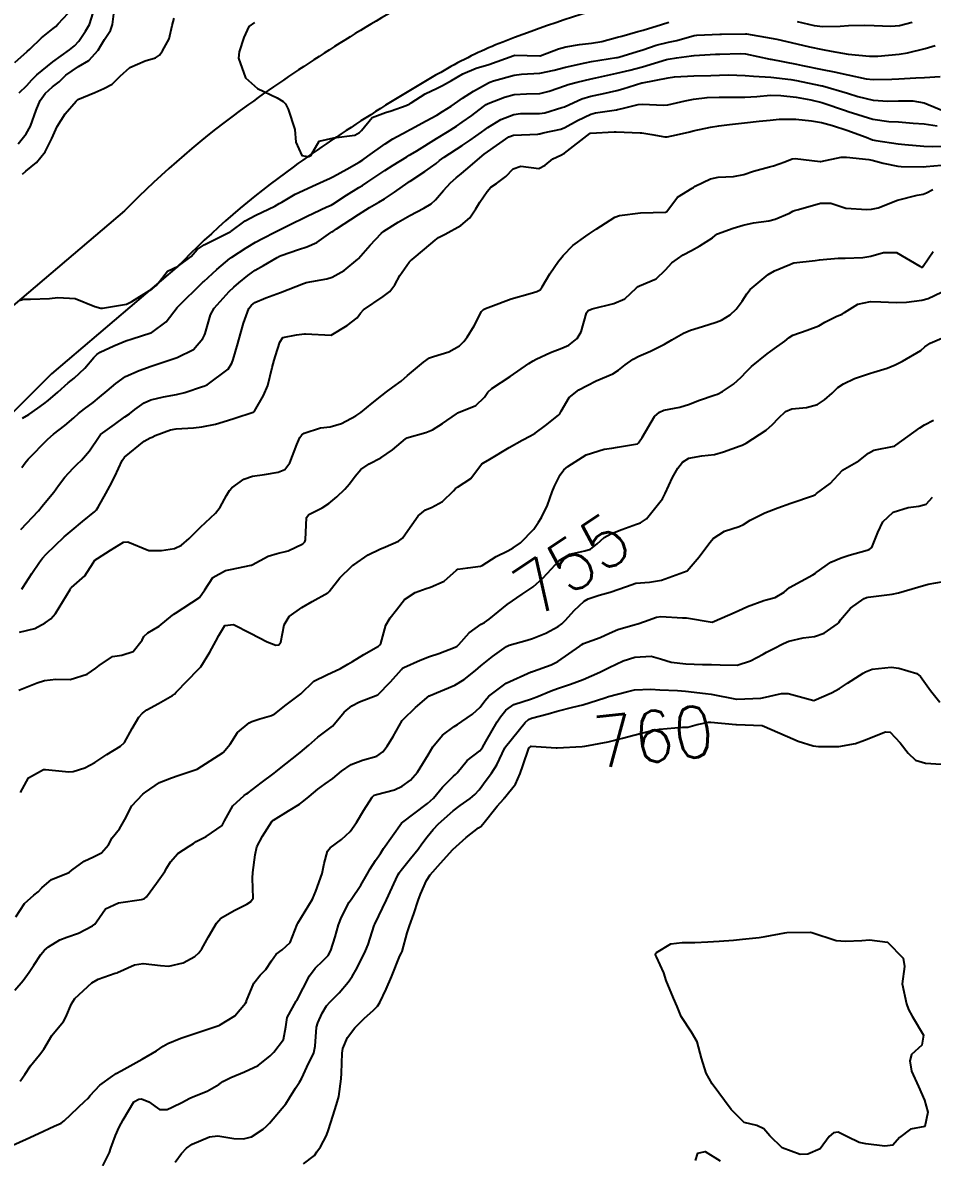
# Model space of a CAD drawing. Header units: metres. Extents: x 318500 to 325275, y 7408834 to 7428799.
# Drawn here: x 322279.6 to 322350.6, y 7417301.3 to 7417389.9 of the extents above; entities that cross this region are included whole.
import ezdxf
from ezdxf.enums import TextEntityAlignment as Align

# ---------------------------------------------------------------- set-up
doc = ezdxf.new("R2010")
doc.units = ezdxf.units.M
doc.header["$MEASUREMENT"] = 0
for name, color, linetype in [('Cotas', 45, 'Continuous'), ('Curvas de Nivel 1m', 11, 'Continuous'), ('Curvas de Nivel 5m', 15, 'Continuous'), ('Vias Primárias', 230, 'Continuous')]:
    doc.layers.add(name, color=color, linetype=linetype)
doc.styles.add('Style-STANDARD', font='STANDARD.shx')

msp = doc.modelspace()

# ---------------------------------------------------------------- linework, layer by layer
at = {"layer": 'Curvas de Nivel 1m', "flags": 128}
for points, elevation in [([(322279.02, 7417386.769), (322279.978, 7417387.622), (322280.185, 7417387.807), (322281.089, 7417388.698), (322282.005, 7417389.418), (322282.202, 7417389.582), (322282.395, 7417389.774), (322283.171, 7417390.614)], 742), ([(322279.277, 7417380.425), (322279.894, 7417381.207), (322280.23, 7417381.805), (322280.683, 7417383.035), (322280.994, 7417383.794), (322281.379, 7417384.348), (322281.946, 7417384.854), (322282.458, 7417385.267), (322282.985, 7417385.765), (322283.967, 7417386.441), (322284.781, 7417386.933), (322285.507, 7417387.735), (322285.68, 7417388.038), (322285.992, 7417388.552), (322286.463, 7417389.263), (322286.633, 7417389.721), (322286.771, 7417390.977)], 744), ([(322279.351, 7417384.404), (322279.947, 7417384.973), (322280.348, 7417385.41), (322280.733, 7417385.798), (322281.97, 7417386.815), (322283.268, 7417387.761), (322283.662, 7417388.078), (322283.99, 7417388.433), (322284.534, 7417389.212), (322284.823, 7417389.742), (322285.131, 7417390.632)], 743), ([(322279.343, 7417368.194), (322279.725, 7417368.289), (322280.231, 7417368.308), (322281.726, 7417368.352), (322282.373, 7417368.417), (322283.726, 7417368.351), (322285.248, 7417367.735), (322285.718, 7417367.604), (322285.842, 7417367.604), (322286.635, 7417367.716), (322287.722, 7417367.917), (322288.137, 7417368.107), (322289.734, 7417369.116), (322290.046, 7417369.358), (322290.294, 7417369.664), (322290.927, 7417370.483), (322291.758, 7417370.869), (322292.763, 7417371.635), (322293.226, 7417372.181), (322293.784, 7417372.533), (322294.493, 7417372.906), (322295.799, 7417373.555), (322295.824, 7417373.565), (322295.853, 7417373.589), (322296.971, 7417374.415), (322297.813, 7417374.84), (322299.278, 7417375.548), (322299.617, 7417375.75), (322299.825, 7417375.874), (322300.875, 7417376.484), (322301.841, 7417376.941), (322302.237, 7417377.113), (322303.076, 7417377.498), (322303.607, 7417377.74), (322303.856, 7417377.864), (322304.898, 7417378.441), (322305.873, 7417378.998), (322306.156, 7417379.175), (322306.543, 7417379.45), (322307.89, 7417380.427), (322308.504, 7417380.813), (322309.616, 7417381.413), (322309.804, 7417381.509), (322309.902, 7417381.561), (322311.088, 7417382.216), (322311.919, 7417382.666), (322312.367, 7417382.93), (322313.032, 7417383.363), (322313.57, 7417383.721), (322313.939, 7417383.973), (322314.772, 7417384.517), (322315.958, 7417385.182), (322316.064, 7417385.223), (322316.347, 7417385.324), (322317.965, 7417385.785), (322318.517, 7417385.843), (322319.967, 7417385.923), (322321.071, 7417386.157), (322321.972, 7417386.401), (322323.492, 7417386.744), (322323.976, 7417386.834), (322325.931, 7417387.143), (322325.98, 7417387.153), (322326.01, 7417387.159), (322326.118, 7417387.189), (322327.549, 7417387.612), (322327.989, 7417387.759), (322329.039, 7417388.11), (322329.998, 7417388.346), (322330.644, 7417388.486), (322332.006, 7417388.866), (322332.215, 7417388.9), (322334.008, 7417388.966), (322334.125, 7417388.971), (322336.009, 7417389.006), (322336.068, 7417389.001), (322338.005, 7417388.676), (322338.448, 7417388.583), (322340.002, 7417388.215), (322340.983, 7417387.978), (322341.998, 7417387.77), (322342.676, 7417387.649), (322343.995, 7417387.415), (322345.663, 7417387.264), (322345.993, 7417387.253), (322346.325, 7417387.257), (322347.995, 7417387.414), (322348.628, 7417387.522), (322350, 7417387.865), (322350.78, 7417388.084)], 746), ([(322279.598, 7417359.003), (322280.099, 7417359.306), (322280.798, 7417359.792), (322281.271, 7417360.129), (322281.619, 7417360.398), (322282.357, 7417361.041), (322283.183, 7417361.757), (322283.644, 7417362.141), (322284.474, 7417362.92), (322285.173, 7417363.735), (322285.408, 7417363.988), (322285.666, 7417364.156), (322286.742, 7417364.646), (322287.68, 7417365.043), (322288.161, 7417365.215), (322289.61, 7417365.671), (322289.669, 7417365.691), (322289.69, 7417365.703), (322290.821, 7417366.541), (322291.663, 7417367.651), (322291.688, 7417367.683), (322291.721, 7417367.71), (322293.685, 7417369.621), (322293.741, 7417369.675), (322294.757, 7417370.602), (322295.768, 7417371.463), (322295.836, 7417371.522), (322295.933, 7417371.588), (322297.045, 7417372.313), (322297.788, 7417372.758), (322298.318, 7417373.036), (322299.335, 7417373.547), (322299.802, 7417373.785), (322300.321, 7417374.048), (322301.813, 7417374.784), (322302.303, 7417375.017), (322303.356, 7417375.495), (322303.677, 7417375.637), (322303.823, 7417375.72), (322304.885, 7417376.424), (322305.843, 7417377), (322306.129, 7417377.172), (322306.537, 7417377.45), (322307.312, 7417377.985), (322307.864, 7417378.35), (322308.528, 7417378.766), (322309.583, 7417379.413), (322309.767, 7417379.525), (322309.882, 7417379.59), (322310.355, 7417379.873), (322311.894, 7417380.822), (322312.757, 7417381.367), (322313.454, 7417381.81), (322313.911, 7417382.107), (322314.641, 7417382.621), (322315.572, 7417383.334), (322315.781, 7417383.483), (322315.934, 7417383.565), (322317.189, 7417384.063), (322317.944, 7417384.257), (322318.918, 7417384.312), (322319.946, 7417384.356), (322320.689, 7417384.523), (322321.956, 7417384.972), (322322.162, 7417385.042), (322322.879, 7417385.236), (322323.963, 7417385.49), (322324.315, 7417385.566), (322325.967, 7417385.931), (322326.981, 7417386.169), (322327.973, 7417386.431), (322329.838, 7417387.002), (322329.979, 7417387.034), (322330.628, 7417387.13), (322331.798, 7417387.298), (322331.983, 7417387.322), (322333.662, 7417387.416), (322333.985, 7417387.428), (322335.584, 7417387.468), (322335.986, 7417387.435), (322337.916, 7417387.031), (322337.968, 7417387.019), (322339.984, 7417386.625), (322340.449, 7417386.537), (322341.979, 7417386.223), (322342.918, 7417386.024), (322343.973, 7417385.793), (322345.407, 7417385.497), (322345.968, 7417385.442), (322347.415, 7417385.462), (322347.969, 7417385.483), (322349.272, 7417385.579), (322349.971, 7417385.602), (322351.169, 7417385.661)], 747), ([(322279.55, 7417355.174), (322279.826, 7417355.536), (322280.056, 7417355.803), (322281.576, 7417357.375), (322282.031, 7417357.773), (322282.898, 7417358.453), (322283.6, 7417359.05), (322283.978, 7417359.372), (322284.453, 7417359.742), (322285.108, 7417360.245), (322285.624, 7417360.644), (322286.218, 7417361.134), (322286.875, 7417361.711), (322287.646, 7417362.253), (322288.71, 7417362.743), (322289.654, 7417363.067), (322290.107, 7417363.214), (322291.365, 7417363.653), (322291.582, 7417363.73), (322291.662, 7417363.759), (322292.936, 7417364.366), (322293.684, 7417365.234), (322293.812, 7417365.494), (322293.856, 7417365.618), (322294.26, 7417367.063), (322294.555, 7417367.607), (322295.733, 7417368.898), (322296.089, 7417369.234), (322296.481, 7417369.583), (322297.174, 7417370.15), (322297.755, 7417370.549), (322298.407, 7417370.914), (322299.464, 7417371.545), (322299.66, 7417371.653), (322299.772, 7417371.696), (322301.136, 7417372.163), (322301.783, 7417372.391), (322302.564, 7417372.727), (322303.649, 7417373.492), (322303.742, 7417373.549), (322303.801, 7417373.583), (322304.105, 7417373.788), (322305.815, 7417374.916), (322306.683, 7417375.447), (322307.399, 7417375.864), (322307.831, 7417376.131), (322308.616, 7417376.644), (322309.696, 7417377.412), (322309.788, 7417377.474), (322309.852, 7417377.511), (322310.998, 7417378.258), (322311.873, 7417378.892), (322312.145, 7417379.107), (322312.5, 7417379.371), (322313.889, 7417380.285), (322314.528, 7417380.709), (322315.42, 7417381.335), (322315.698, 7417381.537), (322315.905, 7417381.687), (322316.912, 7417382.319), (322317.921, 7417382.716), (322318.439, 7417382.775), (322319.923, 7417382.777), (322320.347, 7417382.842), (322321.684, 7417383.252), (322321.871, 7417383.311), (322321.931, 7417383.337), (322323.23, 7417383.941), (322323.944, 7417384.15), (322324.832, 7417384.322), (322325.951, 7417384.583), (322326.425, 7417384.713), (322327.916, 7417385.17), (322327.951, 7417385.179), (322327.976, 7417385.185), (322329.964, 7417385.566), (322330.473, 7417385.641), (322331.966, 7417385.737), (322333.301, 7417385.762), (322333.967, 7417385.776), (322334.679, 7417385.791), (322335.967, 7417385.74), (322336.618, 7417385.702), (322337.966, 7417385.632), (322339.547, 7417385.432), (322339.965, 7417385.354), (322341.81, 7417384.982), (322341.96, 7417384.952), (322341.999, 7417384.94), (322343.951, 7417384.38), (322344.771, 7417384.118), (322345.944, 7417383.834), (322347.096, 7417383.76), (322347.943, 7417383.761), (322349.061, 7417383.765), (322349.941, 7417383.624), (322351.756, 7417382.852)], 748), ([(322279.485, 7417350.32), (322280.852, 7417351.79), (322281.149, 7417352.142), (322281.512, 7417352.58), (322282.049, 7417353.245), (322282.421, 7417353.767), (322282.901, 7417354.398), (322283.55, 7417355.116), (322283.869, 7417355.433), (322284.2, 7417355.744), (322284.842, 7417356.462), (322285.579, 7417357.594), (322285.702, 7417357.728), (322286.779, 7417358.526), (322287.601, 7417359.115), (322287.944, 7417359.356), (322288.382, 7417359.688), (322289.093, 7417360.203), (322289.622, 7417360.441), (322290.614, 7417360.671), (322291.628, 7417360.857), (322292.257, 7417361.014), (322293.638, 7417361.474), (322293.748, 7417361.509), (322294.02, 7417361.614), (322295.652, 7417362.83), (322295.948, 7417363.296), (322296.05, 7417363.586), (322296.415, 7417364.847), (322296.621, 7417365.581), (322296.857, 7417366.424), (322297.269, 7417367.575), (322297.462, 7417367.833), (322297.725, 7417368.025), (322298.584, 7417368.412), (322299.733, 7417368.83), (322301.523, 7417369.513), (322301.677, 7417369.575), (322301.741, 7417369.592), (322303.35, 7417369.889), (322303.748, 7417370.005), (322304.704, 7417370.528), (322305.769, 7417371.408), (322305.793, 7417371.436), (322305.816, 7417371.459), (322306.714, 7417372.518), (322307.572, 7417373.433), (322307.802, 7417373.608), (322308.918, 7417374.31), (322309.814, 7417374.837), (322310.898, 7417375.394), (322311.48, 7417375.73), (322311.83, 7417376.043), (322312.447, 7417376.765), (322312.978, 7417377.363), (322313.438, 7417377.774), (322313.861, 7417378.114), (322314.53, 7417378.683), (322315.272, 7417379.336), (322315.614, 7417379.601), (322315.885, 7417379.782), (322317.546, 7417380.954), (322317.898, 7417381.097), (322319.813, 7417381.185), (322319.899, 7417381.188), (322319.966, 7417381.202), (322320.228, 7417381.267), (322321.592, 7417381.566), (322321.907, 7417381.688), (322322.902, 7417382.248), (322323.923, 7417382.724), (322324.311, 7417382.827), (322325.928, 7417383.074), (322326.022, 7417383.095), (322326.387, 7417383.185), (322327.623, 7417383.485), (322327.935, 7417383.52), (322329.639, 7417383.439), (322329.935, 7417383.464), (322331.285, 7417383.775), (322331.942, 7417383.894), (322333.012, 7417384.032), (322333.945, 7417384.065), (322334.97, 7417384.049), (322335.945, 7417384.064), (322336.874, 7417384.119), (322337.948, 7417384.207), (322338.767, 7417384.203), (322339.946, 7417384.047), (322341.094, 7417383.842), (322341.94, 7417383.634), (322343.889, 7417382.992), (322343.93, 7417382.978), (322344.006, 7417382.949), (322345.924, 7417382.346), (322347.176, 7417382.164), (322347.922, 7417382.124), (322349.079, 7417382.041), (322349.921, 7417381.976), (322350.955, 7417381.824)], 749), ([(322279.378, 7417342.32), (322280.57, 7417342.601), (322281.389, 7417343.046), (322281.807, 7417343.361), (322282.187, 7417343.768), (322283.318, 7417345.65), (322283.384, 7417345.751), (322283.397, 7417345.774), (322283.421, 7417345.794), (322284.465, 7417346.709), (322285.107, 7417347.733), (322285.262, 7417347.922), (322285.455, 7417348.061), (322286.468, 7417348.712), (322287.475, 7417349.348), (322287.819, 7417349.351), (322289.465, 7417348.689), (322290.451, 7417348.675), (322291.468, 7417348.84), (322292.02, 7417349.094), (322292.61, 7417349.633), (322293.489, 7417350.502), (322294.666, 7417351.603), (322295.038, 7417352.066), (322295.521, 7417352.971), (322295.749, 7417353.365), (322295.948, 7417353.586), (322296.87, 7417354.247), (322297.544, 7417354.497), (322298.474, 7417354.628), (322299.549, 7417354.787), (322300.069, 7417355.015), (322300.454, 7417355.527), (322301.004, 7417356.948), (322301.242, 7417357.515), (322301.393, 7417357.702), (322301.585, 7417357.853), (322302.838, 7417358.251), (322303.593, 7417358.341), (322304.487, 7417358.586), (322305.606, 7417359.207), (322305.765, 7417359.3), (322305.988, 7417359.454), (322306.883, 7417360.179), (322307.63, 7417360.773), (322307.996, 7417361.065), (322308.505, 7417361.421), (322309.152, 7417361.908), (322309.649, 7417362.351), (322310.897, 7417363.391), (322311.341, 7417363.709), (322311.667, 7417363.834), (322312.857, 7417364.178), (322313.68, 7417364.659), (322314.026, 7417365.005), (322314.299, 7417365.344), (322314.824, 7417366.218), (322315.403, 7417367.333), (322315.557, 7417367.496), (322315.723, 7417367.58), (322316.124, 7417367.724), (322317.73, 7417368.317), (322319.204, 7417368.748), (322319.736, 7417368.891), (322319.972, 7417369.033), (322320.14, 7417369.266), (322320.735, 7417370.281), (322321.417, 7417371.254), (322321.571, 7417371.454), (322321.777, 7417371.709), (322322.536, 7417372.491), (322323.539, 7417373.224), (322323.802, 7417373.387), (322324.359, 7417373.765), (322325.815, 7417374.7), (322326.17, 7417374.833), (322327.819, 7417375.033), (322329.775, 7417375.096), (322329.82, 7417375.107), (322329.86, 7417375.139), (322330.706, 7417376.258), (322331.848, 7417376.97), (322331.939, 7417377.019), (322332.082, 7417377.108), (322333.265, 7417377.69), (322333.861, 7417377.822), (322335.073, 7417377.86), (322335.864, 7417378.016), (322336.629, 7417378.288), (322337.874, 7417378.621), (322338.192, 7417378.71), (322339.062, 7417379.018), (322339.643, 7417379.253), (322339.884, 7417379.282), (322341.822, 7417379.04), (322341.881, 7417379.045), (322343.458, 7417379.384), (322343.886, 7417379.373), (322345.627, 7417379.19), (322345.883, 7417379.138), (322346.741, 7417378.917), (322347.876, 7417378.663), (322348.134, 7417378.638), (322349.876, 7417378.633), (322350.099, 7417378.646), (322351.879, 7417378.799)], 751), ([(322279.32, 7417337.8), (322280.754, 7417338.357), (322281.328, 7417338.55), (322282.219, 7417338.657), (322283.329, 7417338.629), (322284.641, 7417339.038), (322285.338, 7417339.493), (322285.582, 7417339.718), (322286.635, 7417340.423), (322287.352, 7417340.523), (322288.234, 7417340.81), (322288.929, 7417341.677), (322289.081, 7417341.968), (322289.379, 7417342.259), (322290.271, 7417342.777), (322291.301, 7417343.651), (322291.352, 7417343.699), (322291.401, 7417343.725), (322291.546, 7417343.792), (322293.414, 7417345.021), (322293.835, 7417345.614), (322294.458, 7417346.582), (322295.443, 7417347.123), (322295.821, 7417347.21), (322297.449, 7417347.536), (322297.475, 7417347.544), (322297.528, 7417347.569), (322298.77, 7417348.241), (322299.464, 7417348.446), (322300.323, 7417348.671), (322301.475, 7417349.206), (322301.633, 7417349.353), (322301.69, 7417349.508), (322301.747, 7417351.258), (322301.945, 7417351.506), (322302.991, 7417352.012), (322303.513, 7417352.358), (322304.127, 7417352.875), (322304.751, 7417353.472), (322305.105, 7417353.898), (322305.545, 7417354.486), (322306.003, 7417355.004), (322306.637, 7417355.444), (322307.565, 7417355.927), (322308.459, 7417356.533), (322309.482, 7417357.411), (322309.537, 7417357.454), (322309.581, 7417357.479), (322311.072, 7417357.903), (322311.591, 7417358.114), (322312.379, 7417358.588), (322313.446, 7417359.352), (322313.539, 7417359.423), (322313.612, 7417359.465), (322314.958, 7417359.998), (322315.63, 7417360.66), (322315.911, 7417361.05), (322316.221, 7417361.321), (322317.65, 7417362.272), (322319.091, 7417363.279), (322319.441, 7417363.496), (322319.665, 7417363.606), (322320.796, 7417364.136), (322321.678, 7417364.465), (322322.221, 7417364.702), (322322.875, 7417365.232), (322323.169, 7417365.757), (322323.589, 7417367.222), (322323.722, 7417367.41), (322324.045, 7417367.537), (322325.728, 7417367.952), (322326.588, 7417368.325), (322327.492, 7417369.172), (322327.623, 7417369.29), (322327.743, 7417369.338), (322329.02, 7417369.882), (322329.762, 7417370.587), (322330.254, 7417371.133), (322331.142, 7417371.758), (322331.785, 7417372.099), (322332.441, 7417372.452), (322333.415, 7417373.094), (322333.631, 7417373.263), (322333.804, 7417373.389), (322335.037, 7417373.846), (322335.815, 7417374.073), (322336.62, 7417374.246), (322337.821, 7417374.415), (322338.307, 7417374.541), (322339.425, 7417375.014), (322339.689, 7417375.154), (322339.832, 7417375.221), (322340.133, 7417375.305), (322341.838, 7417375.784), (322342.648, 7417375.777), (322343.835, 7417375.411), (322345.47, 7417375.298), (322345.834, 7417375.308), (322346.342, 7417375.429), (322347.841, 7417376.016), (322349.393, 7417376.424), (322349.846, 7417376.479), (322350.111, 7417376.604), (322350.602, 7417376.862)], 752), ([(322279.462, 7417329.797), (322280.083, 7417330.936), (322281.237, 7417331.598), (322281.41, 7417331.605), (322283.235, 7417331.404), (322283.55, 7417331.431), (322284.468, 7417331.732), (322285.244, 7417332.135), (322286.192, 7417332.769), (322287.257, 7417333.411), (322287.562, 7417333.695), (322288.167, 7417334.797), (322288.688, 7417335.679), (322288.966, 7417336.004), (322289.299, 7417336.26), (322290.205, 7417336.759), (322291.316, 7417337.361), (322291.467, 7417337.489), (322291.6, 7417337.637), (322293.338, 7417339.414), (322293.505, 7417339.618), (322294.212, 7417340.752), (322294.694, 7417341.6), (322294.916, 7417342.057), (322295.389, 7417342.829), (322296.063, 7417342.91), (322297.38, 7417342.229), (322298.689, 7417341.55), (322299.366, 7417341.288), (322299.589, 7417341.314), (322299.768, 7417341.534), (322300.024, 7417342.897), (322300.414, 7417343.525), (322301.407, 7417344.238), (322302.203, 7417344.711), (322303.419, 7417345.391), (322303.523, 7417345.488), (322304.354, 7417346.558), (322305.29, 7417347.462), (322305.381, 7417347.531), (322305.452, 7417347.58), (322306.557, 7417348.35), (322307.471, 7417348.799), (322307.925, 7417348.974), (322308.943, 7417349.415), (322309.249, 7417349.645), (322309.486, 7417349.985), (322310.481, 7417351.395), (322311.043, 7417351.851), (322311.51, 7417352.034), (322312.367, 7417352.517), (322313.217, 7417353.355), (322313.373, 7417353.512), (322313.534, 7417353.62), (322314.582, 7417354.302), (322315.334, 7417355.332), (322315.443, 7417355.45), (322315.562, 7417355.525), (322316.064, 7417355.821), (322317.574, 7417356.73), (322318.568, 7417357.285), (322319.232, 7417357.629), (322319.589, 7417357.845), (322320.408, 7417358.452), (322321.409, 7417359.252), (322321.505, 7417359.358), (322321.615, 7417359.571), (322322.244, 7417360.627), (322322.996, 7417361.23), (322323.644, 7417361.571), (322324.352, 7417361.914), (322325.653, 7417362.484), (322326.085, 7417362.756), (322326.614, 7417363.18), (322327.229, 7417363.612), (322327.67, 7417363.842), (322328.58, 7417364.253), (322329.685, 7417364.789), (322330.263, 7417365.131), (322331.16, 7417365.656), (322331.702, 7417365.878), (322332.634, 7417366.172), (322333.711, 7417366.502), (322334.134, 7417366.664), (322334.806, 7417367.074), (322335.27, 7417367.524), (322335.736, 7417368.154), (322336.091, 7417368.709), (322336.369, 7417369.051), (322337.762, 7417370.219), (322338.273, 7417370.517), (322339.464, 7417371.013), (322339.681, 7417371.101), (322339.772, 7417371.124), (322341.441, 7417371.319), (322341.776, 7417371.366), (322343.232, 7417371.505), (322343.778, 7417371.506), (322345.156, 7417371.559), (322345.781, 7417371.655), (322346.769, 7417371.931), (322347.786, 7417371.951), (322349.592, 7417370.873), (322349.7, 7417370.801), (322349.769, 7417370.8), (322349.819, 7417370.82), (322349.863, 7417370.869), (322350.635, 7417372.013)], 753), ([(322279.083, 7417320.105), (322279.756, 7417321.131), (322280.501, 7417321.786), (322280.84, 7417322.047), (322281.109, 7417322.357), (322281.875, 7417323.013), (322283.126, 7417323.505), (322283.28, 7417323.596), (322283.446, 7417323.745), (322284.423, 7417324.449), (322285.146, 7417324.78), (322285.781, 7417325.083), (322286.327, 7417325.708), (322286.599, 7417326.272), (322287.173, 7417326.975), (322287.599, 7417327.694), (322288.128, 7417328.754), (322288.991, 7417329.673), (322289.117, 7417329.766), (322289.212, 7417329.836), (322290.305, 7417330.573), (322291.23, 7417330.957), (322291.748, 7417331.12), (322293.24, 7417331.62), (322295.253, 7417332.934), (322295.799, 7417333.582), (322296.365, 7417334.482), (322297.285, 7417335.244), (322297.499, 7417335.346), (322298.109, 7417335.552), (322299.035, 7417335.803), (322299.296, 7417335.944), (322300.184, 7417336.65), (322301.32, 7417337.51), (322302.339, 7417338.49), (322303.335, 7417338.997), (322304.402, 7417339.474), (322304.993, 7417339.818), (322305.349, 7417340.032), (322306.241, 7417340.563), (322307.367, 7417341.226), (322307.481, 7417341.316), (322307.552, 7417341.428), (322307.956, 7417342.86), (322308.277, 7417343.421), (322308.775, 7417344.047), (322309.414, 7417344.856), (322310.237, 7417345.398), (322311.099, 7417345.711), (322311.427, 7417345.814), (322312.499, 7417346.299), (322313.447, 7417347.157), (322313.57, 7417347.227), (322314.331, 7417347.341), (322315.326, 7417347.457), (322315.453, 7417347.514), (322316.554, 7417348.223), (322317.471, 7417348.672), (322317.876, 7417348.892), (322318.454, 7417349.285), (322319.491, 7417350.349), (322319.865, 7417350.898), (322320.095, 7417351.264), (322320.548, 7417352.226), (322320.913, 7417353.256), (322321.091, 7417353.7), (322321.55, 7417354.588), (322321.833, 7417354.968), (322322.143, 7417355.241), (322323.569, 7417356.153), (322324.974, 7417356.592), (322325.582, 7417356.681), (322326.026, 7417356.743), (322327.588, 7417357.008), (322327.663, 7417357.094), (322327.705, 7417357.168), (322327.936, 7417357.507), (322328.908, 7417359.151), (322329.284, 7417359.476), (322329.617, 7417359.625), (322330.866, 7417359.876), (322331.625, 7417360.092), (322332.335, 7417360.398), (322333.636, 7417360.843), (322333.827, 7417360.897), (322334.213, 7417361.081), (322335.052, 7417361.666), (322335.657, 7417362.204), (322336.069, 7417362.649), (322336.465, 7417363.048), (322337.68, 7417364.041), (322338.267, 7417364.442), (322339.072, 7417365.016), (322339.408, 7417365.299), (322339.697, 7417365.488), (322340.81, 7417365.887), (322341.709, 7417366.227), (322342.182, 7417366.504), (322343.121, 7417366.959), (322343.536, 7417367.14), (322343.725, 7417367.265), (322344.769, 7417367.905), (322345.738, 7417368.117), (322346.558, 7417368.097), (322347.737, 7417368.035), (322348.553, 7417368.073), (322349.74, 7417368.208), (322350.256, 7417368.351), (322351.276, 7417368.855)], 754), ([(322279.425, 7417307.282), (322279.798, 7417307.791), (322280.24, 7417308.473), (322280.935, 7417309.325), (322281.277, 7417309.775), (322281.885, 7417310.837), (322282.644, 7417311.755), (322282.795, 7417311.93), (322282.978, 7417312.265), (322283.422, 7417313.316), (322283.701, 7417313.739), (322285.012, 7417314.954), (322285.503, 7417315.227), (322286.842, 7417315.702), (322286.98, 7417315.741), (322287.021, 7417315.758), (322288.345, 7417316.365), (322289.032, 7417316.472), (322290.379, 7417316.3), (322291.029, 7417316.262), (322292.146, 7417316.517), (322293.041, 7417317.002), (322293.372, 7417317.288), (322293.594, 7417317.612), (322294.115, 7417318.553), (322294.733, 7417319.595), (322295.084, 7417320.004), (322296.115, 7417320.599), (322297.095, 7417321.101), (322297.387, 7417321.267), (322297.609, 7417321.555), (322297.56, 7417323.119), (322297.562, 7417323.556), (322297.754, 7417324.951), (322297.898, 7417325.553), (322298.318, 7417326.399), (322299.048, 7417327.541), (322299.115, 7417327.607), (322299.182, 7417327.647), (322300.349, 7417328.366), (322301.201, 7417328.897), (322301.559, 7417329.15), (322301.978, 7417329.498), (322302.653, 7417330.053), (322303.225, 7417330.469), (322303.809, 7417330.897), (322304.486, 7417331.468), (322305.245, 7417331.99), (322306.122, 7417332.321), (322307.252, 7417332.648), (322307.71, 7417332.971), (322308.053, 7417333.422), (322308.515, 7417334.174), (322309.223, 7417335.411), (322309.252, 7417335.449), (322309.291, 7417335.494), (322310.256, 7417336.446), (322311.319, 7417337.344), (322311.344, 7417337.355), (322311.394, 7417337.379), (322313.328, 7417338.168), (322314.059, 7417338.617), (322314.938, 7417339.334), (322315.159, 7417339.516), (322315.345, 7417339.675), (322316.26, 7417340.413), (322317.369, 7417341.208), (322317.569, 7417341.297), (322318.965, 7417341.687), (322319.378, 7417341.818), (322320.42, 7417342.224), (322321.393, 7417342.762), (322321.673, 7417342.969), (322321.97, 7417343.241), (322322.646, 7417343.997), (322323.423, 7417344.745), (322323.724, 7417344.917), (322324.586, 7417345.203), (322325.432, 7417345.427), (322326.73, 7417345.884), (322327.44, 7417346.139), (322328.503, 7417346.217), (322329.442, 7417346.371), (322331.45, 7417347.11), (322332.383, 7417348.184), (322333.051, 7417349.094), (322333.235, 7417349.341), (322333.488, 7417349.617), (322334.372, 7417350.201), (322335.503, 7417350.564), (322335.844, 7417350.716), (322336.373, 7417351.047), (322337.516, 7417351.637), (322338.514, 7417352.026), (322339.524, 7417352.377), (322341.308, 7417352.983), (322341.454, 7417353.058), (322341.532, 7417353.128), (322342.601, 7417353.908), (322343.56, 7417354.95), (322344.832, 7417355.677), (322345.58, 7417356.285), (322345.998, 7417356.51), (322347.589, 7417356.824), (322347.646, 7417356.843), (322347.727, 7417356.898), (322349.604, 7417358.267), (322349.967, 7417358.505), (322350.652, 7417358.86)], 756), ([(322278.845, 7417302.291), (322279.884, 7417302.755), (322280.854, 7417303.208), (322282.091, 7417303.762), (322282.616, 7417304.002), (322282.866, 7417304.183), (322284.474, 7417305.726), (322284.691, 7417305.925), (322284.896, 7417306.148), (322285.649, 7417306.973), (322286.659, 7417307.703), (322286.814, 7417307.809), (322286.922, 7417307.875), (322287.313, 7417308.084), (322288.933, 7417308.984), (322290.053, 7417309.653), (322290.589, 7417310.001), (322290.948, 7417310.205), (322291.957, 7417310.628), (322292.96, 7417310.976), (322293.442, 7417311.134), (322294.832, 7417311.592), (322294.937, 7417311.624), (322294.971, 7417311.641), (322296.171, 7417312.383), (322296.997, 7417313.364), (322297.067, 7417313.492), (322297.087, 7417313.559), (322297.644, 7417314.923), (322298.155, 7417315.549), (322298.584, 7417315.987), (322299.037, 7417316.665), (322299.402, 7417317.177), (322299.856, 7417317.528), (322300.481, 7417318.096), (322301.032, 7417319.511), (322301.081, 7417319.617), (322302.223, 7417321.493), (322302.495, 7417322.103), (322302.974, 7417323.482), (322303.008, 7417323.605), (322303.142, 7417324.275), (322303.408, 7417325.225), (322303.596, 7417325.476), (322304.499, 7417326.134), (322305.173, 7417326.763), (322305.654, 7417327.453), (322306.226, 7417328.413), (322306.881, 7417329.435), (322307.049, 7417329.596), (322307.213, 7417329.657), (322308.618, 7417330.017), (322309.223, 7417330.289), (322309.864, 7417330.767), (322310.419, 7417331.392), (322311.254, 7417332.748), (322311.623, 7417333.375), (322312.365, 7417334.273), (322313.284, 7417334.952), (322313.526, 7417335.11), (322313.871, 7417335.344), (322314.715, 7417335.92), (322315.307, 7417336.47), (322315.68, 7417336.959), (322315.989, 7417337.32), (322317.33, 7417338.341), (322319.286, 7417339.208), (322319.349, 7417339.229), (322319.379, 7417339.24), (322319.468, 7417339.269), (322320.845, 7417339.765), (322321.358, 7417340.02), (322323.07, 7417341.224), (322323.238, 7417341.356), (322323.373, 7417341.437), (322324.671, 7417341.91), (322325.386, 7417342.239), (322326.048, 7417342.525), (322327.396, 7417342.909), (322327.601, 7417342.963), (322328.133, 7417343.159), (322329.064, 7417343.486), (322329.406, 7417343.525), (322331.074, 7417343.445), (322331.405, 7417343.422), (322333.4, 7417343.09), (322334.78, 7417343.698), (322335.414, 7417343.979), (322336.16, 7417344.308), (322337.426, 7417344.782), (322337.621, 7417344.834), (322338.312, 7417345.021), (322339.018, 7417345.43), (322339.438, 7417345.804), (322341.257, 7417346.792), (322341.449, 7417346.926), (322341.513, 7417346.979), (322342.657, 7417347.767), (322343.467, 7417348.112), (322344.088, 7417348.326), (322345.477, 7417348.719), (322345.636, 7417348.769), (322345.847, 7417348.924), (322346.332, 7417350.083), (322346.7, 7417350.912), (322347.518, 7417351.687), (322348.675, 7417352.036), (322349.523, 7417352.141), (322350.085, 7417352.304), (322350.594, 7417352.859)], 757), ([(322285.861, 7417300.673), (322286.395, 7417301.704), (322286.497, 7417302.049), (322286.853, 7417303.029), (322287.157, 7417303.696), (322287.45, 7417304.273), (322288.304, 7417305.679), (322288.686, 7417305.88), (322288.893, 7417305.892), (322289.45, 7417305.662), (322290.294, 7417305.062), (322290.882, 7417305.074), (322291.281, 7417305.239), (322292.087, 7417305.628), (322292.603, 7417305.915), (322292.897, 7417306.06), (322294.019, 7417306.488), (322294.912, 7417307.029), (322295.244, 7417307.256), (322295.87, 7417307.576), (322296.924, 7417308.007), (322297.988, 7417308.491), (322298.937, 7417309.256), (322299.22, 7417309.536), (322299.955, 7417310.525), (322300.156, 7417311.522), (322300.26, 7417312.242), (322300.957, 7417313.511), (322301.001, 7417313.584), (322301.999, 7417315.495), (322302.434, 7417316.084), (322303.038, 7417316.667), (322303.439, 7417317.081), (322303.661, 7417317.474), (322303.987, 7417318.55), (322304.25, 7417319.468), (322304.489, 7417320.063), (322305.098, 7417321.237), (322305.24, 7417321.458), (322306.001, 7417322.562), (322306.48, 7417323.44), (322306.714, 7417323.859), (322307.146, 7417324.51), (322307.523, 7417325.056), (322307.777, 7417325.421), (322309.18, 7417327.4), (322311.206, 7417328.939), (322311.655, 7417329.373), (322312.369, 7417330.216), (322313.236, 7417331.068), (322313.384, 7417331.202), (322313.508, 7417331.347), (322314.294, 7417332.295), (322315.266, 7417333.061), (322315.397, 7417333.199), (322315.475, 7417333.327), (322315.733, 7417333.782), (322316.623, 7417335.31), (322316.887, 7417335.715), (322317.304, 7417336.22), (322317.932, 7417336.669), (322319.318, 7417337.12), (322319.435, 7417337.152), (322319.732, 7417337.266), (322320.839, 7417337.743), (322321.33, 7417337.92), (322322.346, 7417338.246), (322323.341, 7417338.611), (322324.647, 7417339.201), (322325.354, 7417339.552), (322326.462, 7417340.076), (322327.362, 7417340.371), (322328.65, 7417340.437), (322329.361, 7417340.245), (322330.207, 7417339.976), (322331.357, 7417339.833), (322332.655, 7417339.799), (322333.357, 7417339.796), (322334.035, 7417339.758), (322335.357, 7417339.741), (322336.392, 7417340.077), (322337.366, 7417340.601), (322337.647, 7417340.747), (322338.152, 7417341.022), (322338.952, 7417341.438), (322339.379, 7417341.613), (322340.508, 7417341.868), (322341.385, 7417341.975), (322342.132, 7417342.225), (322343.164, 7417342.954), (322343.276, 7417343.078), (322343.405, 7417343.279), (322344.179, 7417344.182), (322345.264, 7417344.932), (322345.371, 7417344.99), (322345.431, 7417345.017), (322345.558, 7417345.055), (322347.434, 7417345.279), (322347.925, 7417345.383), (322349.44, 7417345.838), (322350.251, 7417346.053), (322351.444, 7417346.274)], 758), ([(322291.503, 7417300.96), (322292.003, 7417301.628), (322292.412, 7417302.056), (322292.847, 7417302.36), (322294.191, 7417302.938), (322294.854, 7417303.02), (322296.097, 7417302.816), (322296.852, 7417302.784), (322297.463, 7417302.945), (322298.385, 7417303.545), (322298.633, 7417303.773), (322298.867, 7417304.008), (322300.137, 7417305.521), (322300.437, 7417305.977), (322300.908, 7417306.742), (322301.221, 7417307.2), (322301.382, 7417307.503), (322301.793, 7417308.361), (322302.323, 7417309.489), (322302.437, 7417309.998), (322302.549, 7417311.486), (322302.638, 7417311.822), (322302.987, 7417312.592), (322303.322, 7417313.15), (322303.603, 7417313.474), (322304.299, 7417314.175), (322305.015, 7417315.007), (322305.331, 7417315.455), (322305.698, 7417316.118), (322306.36, 7417317.44), (322306.557, 7417317.938), (322307.035, 7417319.431), (322307.081, 7417319.538), (322307.991, 7417321.417), (322308.727, 7417323.009), (322308.905, 7417323.403), (322308.99, 7417323.544), (322309.135, 7417323.735), (322309.878, 7417324.664), (322310.46, 7417325.387), (322310.761, 7417325.787), (322311.174, 7417326.333), (322311.637, 7417326.919), (322312.051, 7417327.367), (322313.2, 7417328.381), (322313.751, 7417328.798), (322314.517, 7417329.337), (322314.898, 7417329.649), (322315.22, 7417330.007), (322315.779, 7417330.775), (322316.183, 7417331.316), (322316.6, 7417331.96), (322317.225, 7417333.301), (322317.271, 7417333.376), (322318.812, 7417335.277), (322319.066, 7417335.501), (322319.295, 7417335.592), (322320.619, 7417335.938), (322321.303, 7417336.141), (322322.535, 7417336.458), (322323.311, 7417336.637), (322325.031, 7417337.194), (322325.321, 7417337.283), (322326.821, 7417337.682), (322327.33, 7417337.804), (322328.615, 7417337.867), (322329.33, 7417337.811), (322330.698, 7417337.751), (322331.329, 7417337.71), (322332.887, 7417337.534), (322333.326, 7417337.474), (322335.295, 7417337.085), (322335.32, 7417337.086), (322337.185, 7417337.169), (322337.322, 7417337.19), (322338.816, 7417337.526), (322339.328, 7417337.536), (322341.32, 7417336.98), (322342.706, 7417337.583), (322343.335, 7417337.929), (322343.954, 7417338.331), (322344.898, 7417338.935), (322345.172, 7417339.111), (322345.353, 7417339.224), (322345.871, 7417339.438), (322347.357, 7417339.586), (322347.962, 7417339.497), (322349.352, 7417339.083), (322349.646, 7417338.867), (322350.429, 7417337.764), (322351.163, 7417336.852)], 759), ([(322332.09, 7417301.091), (322332.276, 7417301.661), (322332.851, 7417301.782), (322334.03, 7417301.068)], 761)]:
    msp.add_lwpolyline(points, dxfattribs=dict(at, elevation=elevation))
at = {"layer": 'Curvas de Nivel 1m', "elevation": 761, "flags": 128}
msp.add_lwpolyline([(322345.678, 7417318.314), (322347.068, 7417318.131), (322348.306, 7417316.881), (322348.389, 7417316.226), (322348.225, 7417314.882), (322348.567, 7417313.316), (322348.709, 7417312.874), (322348.992, 7417312.347), (322349.887, 7417310.861), (322349.746, 7417310.078), (322348.955, 7417309.356), (322348.812, 7417308.872), (322348.938, 7417308.057), (322349.497, 7417306.864), (322349.956, 7417305.808), (322350.227, 7417304.857), (322349.985, 7417303.753), (322348.877, 7417303.528), (322347.998, 7417302.883), (322347.477, 7417302.275), (322346.86, 7417302.211), (322345.396, 7417302.38), (322344.863, 7417302.483), (322343.944, 7417302.934), (322343.233, 7417303.304), (322342.873, 7417303.249), (322342.526, 7417302.955), (322341.812, 7417302.009), (322340.849, 7417301.577), (322340.269, 7417301.565), (322338.856, 7417302.077), (322337.885, 7417303.015), (322337.426, 7417303.572), (322336.878, 7417303.816), (322335.89, 7417304.054), (322334.89, 7417305.06), (322333.397, 7417307.075), (322332.932, 7417307.902), (322332.573, 7417309.086), (322332.231, 7417310.36), (322331.794, 7417311.098), (322330.988, 7417312.337), (322330.675, 7417313.115), (322330.377, 7417313.752), (322329.81, 7417315.128), (322329.639, 7417315.734), (322329.048, 7417316.979), (322329.002, 7417317.093), (322328.983, 7417317.141), (322328.974, 7417317.219), (322329.053, 7417317.322), (322330.184, 7417318.002), (322331.065, 7417318.103), (322332.059, 7417318.107), (322333.066, 7417318.142), (322333.949, 7417318.195), (322335.068, 7417318.284), (322335.766, 7417318.353), (322337.072, 7417318.491), (322337.538, 7417318.56), (322339.078, 7417318.863), (322339.21, 7417318.876), (322341.079, 7417318.904), (322341.171, 7417318.886), (322343.07, 7417318.267), (322343.804, 7417318.208), (322345.07, 7417318.251)], close=True, dxfattribs=at)
at = {"layer": 'Curvas de Nivel 5m', "flags": 128}
for points, elevation in [([(322279.614, 7417378.052), (322279.857, 7417378.273), (322280.691, 7417378.974), (322281.372, 7417379.788), (322281.89, 7417380.828), (322282.318, 7417381.774), (322282.929, 7417382.75), (322283.793, 7417383.752), (322283.862, 7417383.82), (322283.932, 7417383.868), (322285.251, 7417384.426), (322285.945, 7417384.736), (322286.599, 7417385.071), (322287.221, 7417385.711), (322287.967, 7417386.378), (322289.187, 7417386.896), (322289.975, 7417387.131), (322290.293, 7417387.35), (322290.527, 7417387.665), (322291.045, 7417388.609), (322291.28, 7417389.657), (322291.449, 7417390.225)], 745), ([(322297.708, 7417389.88), (322297.267, 7417389.577), (322296.874, 7417388.704), (322296.506, 7417387.585), (322296.451, 7417387.11), (322297.008, 7417385.58), (322297.947, 7417384.735), (322299.481, 7417384.002), (322299.933, 7417383.714), (322300.119, 7417383.537), (322300.334, 7417383.124), (322300.836, 7417381.526), (322300.926, 7417380.56), (322301.382, 7417379.517), (322301.879, 7417379.426), (322301.95, 7417379.438), (322302.091, 7417379.508), (322302.757, 7417380.635), (322303.894, 7417380.887), (322305.52, 7417381.09), (322305.898, 7417381.297), (322306.057, 7417381.458), (322306.892, 7417382.468), (322307.921, 7417382.858), (322308.367, 7417382.982), (322309.522, 7417383.414), (322309.808, 7417383.535), (322309.933, 7417383.62), (322311.006, 7417384.332), (322311.951, 7417384.76), (322312.365, 7417384.963), (322313.064, 7417385.363), (322313.965, 7417385.87), (322314.999, 7417386.311), (322315.973, 7417386.596), (322317.923, 7417387.301), (322317.962, 7417387.319), (322317.98, 7417387.325), (322319.96, 7417387.291), (322319.98, 7417387.295), (322321.411, 7417387.833), (322321.991, 7417387.981), (322323.061, 7417388.167), (322323.996, 7417388.279), (322324.794, 7417388.412), (322326.003, 7417388.733), (322326.36, 7417388.832), (322327.602, 7417389.174), (322327.915, 7417389.267), (322328.012, 7417389.3), (322329.437, 7417389.73), (322330.021, 7417389.905)], 745), ([(322340.024, 7417389.955), (322341.346, 7417389.664), (322342.019, 7417389.58), (322343.385, 7417389.594), (322344.02, 7417389.641), (322345.276, 7417389.683), (322346.021, 7417389.655), (322347.336, 7417389.594), (322348.021, 7417389.655), (322349.005, 7417389.906)], 745), ([(322279.554, 7417345.663), (322279.639, 7417345.798), (322280.342, 7417346.885), (322280.938, 7417347.785), (322281.163, 7417348.076), (322281.459, 7417348.398), (322282.15, 7417349.089), (322282.868, 7417349.759), (322283.485, 7417350.282), (322284.296, 7417350.938), (322285.251, 7417351.732), (322285.367, 7417351.866), (322285.505, 7417352.08), (322286.111, 7417353.131), (322286.416, 7417353.717), (322286.798, 7417354.454), (322287.371, 7417355.703), (322287.563, 7417355.968), (322289.104, 7417357.206), (322289.578, 7417357.477), (322289.717, 7417357.53), (322289.968, 7417357.666), (322291.142, 7417358.1), (322291.588, 7417358.176), (322292.952, 7417358.267), (322293.591, 7417358.343), (322294.654, 7417358.544), (322295.599, 7417358.827), (322296.177, 7417359.008), (322297.609, 7417359.477), (322297.662, 7417359.517), (322297.701, 7417359.569), (322298.407, 7417360.78), (322298.752, 7417361.553), (322299.077, 7417362.972), (322299.246, 7417363.546), (322299.344, 7417363.866), (322299.681, 7417364.952), (322299.922, 7417365.301), (322300.989, 7417365.521), (322301.614, 7417365.589), (322301.691, 7417365.588), (322303.69, 7417365.49), (322304.93, 7417366.243), (322305.711, 7417366.853), (322305.972, 7417367.2), (322306.203, 7417367.453), (322307.731, 7417368.508), (322308.264, 7417368.895), (322308.643, 7417369.421), (322309.026, 7417370.142), (322309.766, 7417371.175), (322309.878, 7417371.298), (322310.006, 7417371.406), (322310.969, 7417372.205), (322311.793, 7417372.911), (322312.066, 7417373.106), (322312.584, 7417373.368), (322313.807, 7417374.034), (322314.51, 7417374.646), (322314.959, 7417375.339), (322315.287, 7417375.877), (322315.84, 7417376.693), (322316.135, 7417377.037), (322316.578, 7417377.319), (322317.293, 7417377.874), (322317.868, 7417378.472), (322318.475, 7417378.687), (322319.869, 7417378.505), (322320.384, 7417378.753), (322320.973, 7417379.259), (322321.593, 7417379.543), (322321.885, 7417379.701), (322323.852, 7417381.221), (322323.881, 7417381.24), (322323.9, 7417381.246), (322325.75, 7417381.344), (322325.902, 7417381.348), (322327.79, 7417381.282), (322327.902, 7417381.273), (322328.704, 7417381.158), (322329.712, 7417380.957), (322329.898, 7417380.961), (322330.628, 7417381.129), (322331.652, 7417381.366), (322331.905, 7417381.42), (322333.278, 7417381.728), (322333.911, 7417381.835), (322334.754, 7417381.918), (322335.92, 7417382.055), (322337.072, 7417382.194), (322337.922, 7417382.273), (322338.612, 7417382.334), (322339.923, 7417382.352), (322341.148, 7417382.217), (322341.921, 7417382.076), (322342.796, 7417381.844), (322343.915, 7417381.483), (322345.416, 7417380.935), (322345.907, 7417380.741), (322346.158, 7417380.675), (322347.903, 7417380.429), (322348.431, 7417380.364), (322349.9, 7417380.23), (322350.55, 7417380.213), (322351.901, 7417380.246)], 750), ([(322279.006, 7417314.381), (322279.67, 7417315.136), (322280.134, 7417315.789), (322280.492, 7417316.321), (322281.041, 7417317.163), (322281.313, 7417317.509), (322281.629, 7417317.771), (322282.508, 7417318.308), (322283.062, 7417318.522), (322283.968, 7417318.835), (322285.075, 7417319.398), (322285.26, 7417319.535), (322285.379, 7417319.717), (322286.074, 7417320.727), (322287.095, 7417321.188), (322288.885, 7417321.461), (322289.098, 7417321.504), (322289.278, 7417321.667), (322290.056, 7417322.716), (322290.701, 7417323.646), (322290.865, 7417323.913), (322291.141, 7417324.387), (322291.731, 7417325.055), (322292.619, 7417325.625), (322292.952, 7417325.832), (322293.164, 7417325.973), (322293.938, 7417326.379), (322295.176, 7417327.229), (322295.373, 7417327.587), (322296.019, 7417328.757), (322296.898, 7417329.565), (322297.083, 7417329.691), (322297.213, 7417329.786), (322298.214, 7417330.562), (322299.237, 7417331.321), (322299.366, 7417331.411), (322299.534, 7417331.536), (322301.254, 7417332.919), (322301.934, 7417333.503), (322302.648, 7417334.117), (322303.277, 7417334.59), (322303.777, 7417334.988), (322304.207, 7417335.476), (322304.693, 7417336.075), (322305.307, 7417336.573), (322305.895, 7417336.867), (322307.32, 7417337.43), (322308.313, 7417338.438), (322309.175, 7417339.412), (322309.254, 7417339.499), (322309.342, 7417339.562), (322310.612, 7417340.13), (322311.356, 7417340.413), (322312.069, 7417340.66), (322313.367, 7417341.132), (322313.502, 7417341.214), (322313.63, 7417341.347), (322314.452, 7417342.272), (322315.394, 7417342.929), (322315.646, 7417343.076), (322316.007, 7417343.321), (322317.412, 7417344.466), (322318.585, 7417345.283), (322319.436, 7417345.841), (322320.19, 7417346.515), (322320.872, 7417347.256), (322321.142, 7417347.566), (322321.46, 7417347.9), (322322.3, 7417348.405), (322323.472, 7417348.663), (322323.9, 7417348.787), (322324.439, 7417349.206), (322324.978, 7417349.707), (322325.492, 7417349.978), (322326.35, 7417350.329), (322327.504, 7417350.744), (322327.819, 7417350.852), (322328.29, 7417351.158), (322329.526, 7417352.728), (322329.732, 7417353.137), (322330.299, 7417354.379), (322330.713, 7417355.123), (322331.094, 7417355.59), (322331.572, 7417355.898), (322332.601, 7417356.073), (322333.576, 7417356.177), (322334.27, 7417356.389), (322335.587, 7417356.85), (322335.743, 7417356.903), (322336.041, 7417357.053), (322337.6, 7417358.075), (322338.117, 7417358.513), (322338.584, 7417359.02), (322339.111, 7417359.522), (322339.621, 7417359.728), (322340.761, 7417359.855), (322341.627, 7417360.091), (322342.168, 7417360.436), (322342.756, 7417360.963), (322343.21, 7417361.393), (322343.651, 7417361.701), (322344.493, 7417362.106), (322345.664, 7417362.507), (322345.998, 7417362.592), (322347.044, 7417362.909), (322347.673, 7417363.179), (322348.253, 7417363.468), (322349.684, 7417364.293), (322349.984, 7417364.57), (322350.406, 7417364.863), (322351.299, 7417365.251)], 755), ([(322301.513, 7417300.817), (322302.372, 7417301.487), (322302.576, 7417301.752), (322302.85, 7417302.166), (322303.309, 7417303.03), (322303.487, 7417303.474), (322303.81, 7417304.542), (322304.107, 7417305.468), (322304.273, 7417306.093), (322304.465, 7417307.465), (322304.496, 7417307.892), (322304.533, 7417309.464), (322304.584, 7417309.833), (322304.962, 7417310.694), (322305.527, 7417311.452), (322306.265, 7417312.157), (322306.991, 7417312.806), (322307.294, 7417313.127), (322307.477, 7417313.423), (322307.981, 7417314.45), (322308.393, 7417315.41), (322309.047, 7417317.053), (322309.162, 7417317.285), (322309.212, 7417317.398), (322309.618, 7417318.848), (322309.794, 7417319.393), (322310.143, 7417320.341), (322310.466, 7417321.386), (322310.641, 7417321.858), (322311.126, 7417322.936), (322311.406, 7417323.376), (322312.219, 7417324.288), (322313.16, 7417325.35), (322314.214, 7417326.3), (322315.186, 7417327.034), (322315.361, 7417327.154), (322315.507, 7417327.325), (322316.638, 7417328.742), (322317.137, 7417329.301), (322317.168, 7417329.343), (322317.211, 7417329.393), (322318.059, 7417330.456), (322318.431, 7417331.282), (322318.632, 7417331.897), (322319.102, 7417333.273), (322319.271, 7417333.412), (322321.235, 7417333.286), (322321.27, 7417333.289), (322321.315, 7417333.294), (322323.272, 7417333.397), (322323.475, 7417333.42), (322325.276, 7417333.767), (322326.417, 7417334.041), (322327.281, 7417334.266), (322328.795, 7417334.657), (322329.286, 7417334.746), (322331.075, 7417334.901), (322331.288, 7417334.894), (322331.503, 7417334.892), (322332.235, 7417335.101), (322333.103, 7417335.282), (322333.293, 7417335.282), (322335.245, 7417335.107), (322335.291, 7417335.104), (322337.29, 7417335.03), (322339.282, 7417334.185), (322340.096, 7417333.816), (322341.275, 7417333.435), (322341.681, 7417333.381), (322343.275, 7417333.404), (322344.583, 7417333.631), (322345.279, 7417333.874), (322346.915, 7417334.534), (322347.286, 7417334.505), (322348.058, 7417333.669), (322348.681, 7417332.879), (322349.262, 7417332.336), (322350.04, 7417332.081), (322351.258, 7417332.023)], 760)]:
    msp.add_lwpolyline(points, dxfattribs=dict(at, elevation=elevation))
at = {"layer": 'Vias Primárias'}
for points in [[(322452.632, 7417450.349), (322435.771, 7417437.359), (322402.499, 7417413.888, -0.053805), (322394.453, 7417409.42, -0.028751), (322384.289, 7417405.803, -0.008939), (322373.408, 7417402.833, -0.039548), (322366.207, 7417401.6, -0.011398), (322352.204, 7417400.65, 0.00643), (322338.706, 7417399.869, 0.050714), (322326.146, 7417397.687, 0.022902), (322315.2, 7417394.07, 0.036719), (322310.084, 7417391.672, 0.027717), (322297.225, 7417383.482, 0.043453), (322287.555, 7417375.18), (322277.797, 7417366.884)], [(322437.655, 7417431.346), (322405.958, 7417408.985, -0.053805), (322396.786, 7417403.892, -0.028751), (322385.972, 7417400.044, -0.008939), (322374.884, 7417397.017, -0.039548), (322366.749, 7417395.624, -0.011398), (322352.474, 7417394.656, 0.00643), (322339.13, 7417393.884, 0.050714), (322327.766, 7417391.91, 0.022902), (322317.342, 7417388.466, 0.036719), (322313.022, 7417386.441, 0.027717), (322300.724, 7417378.607, 0.044453), (322291.655, 7417370.79), (322281.863, 7417362.466), (322263.049, 7417343.737), (322243.904, 7417323.156), (322237.667, 7417316.634)]]:
    msp.add_lwpolyline(points, format="xyb", dxfattribs=at)

# ---------------------------------------------------------------- texts
at = {"layer": 'Cotas', "style": 'Style-STANDARD'}
for s, rotation, p in [('755', 33.84757, (322322.441, 7417347.635, 755)), ('760', 6.31574, (322328.827, 7417334.178, 760))]:
    msp.add_text(s, height=4, rotation=rotation, dxfattribs=at).set_placement(p, align=Align.MIDDLE_CENTER)

doc.saveas('drawing.dxf')
